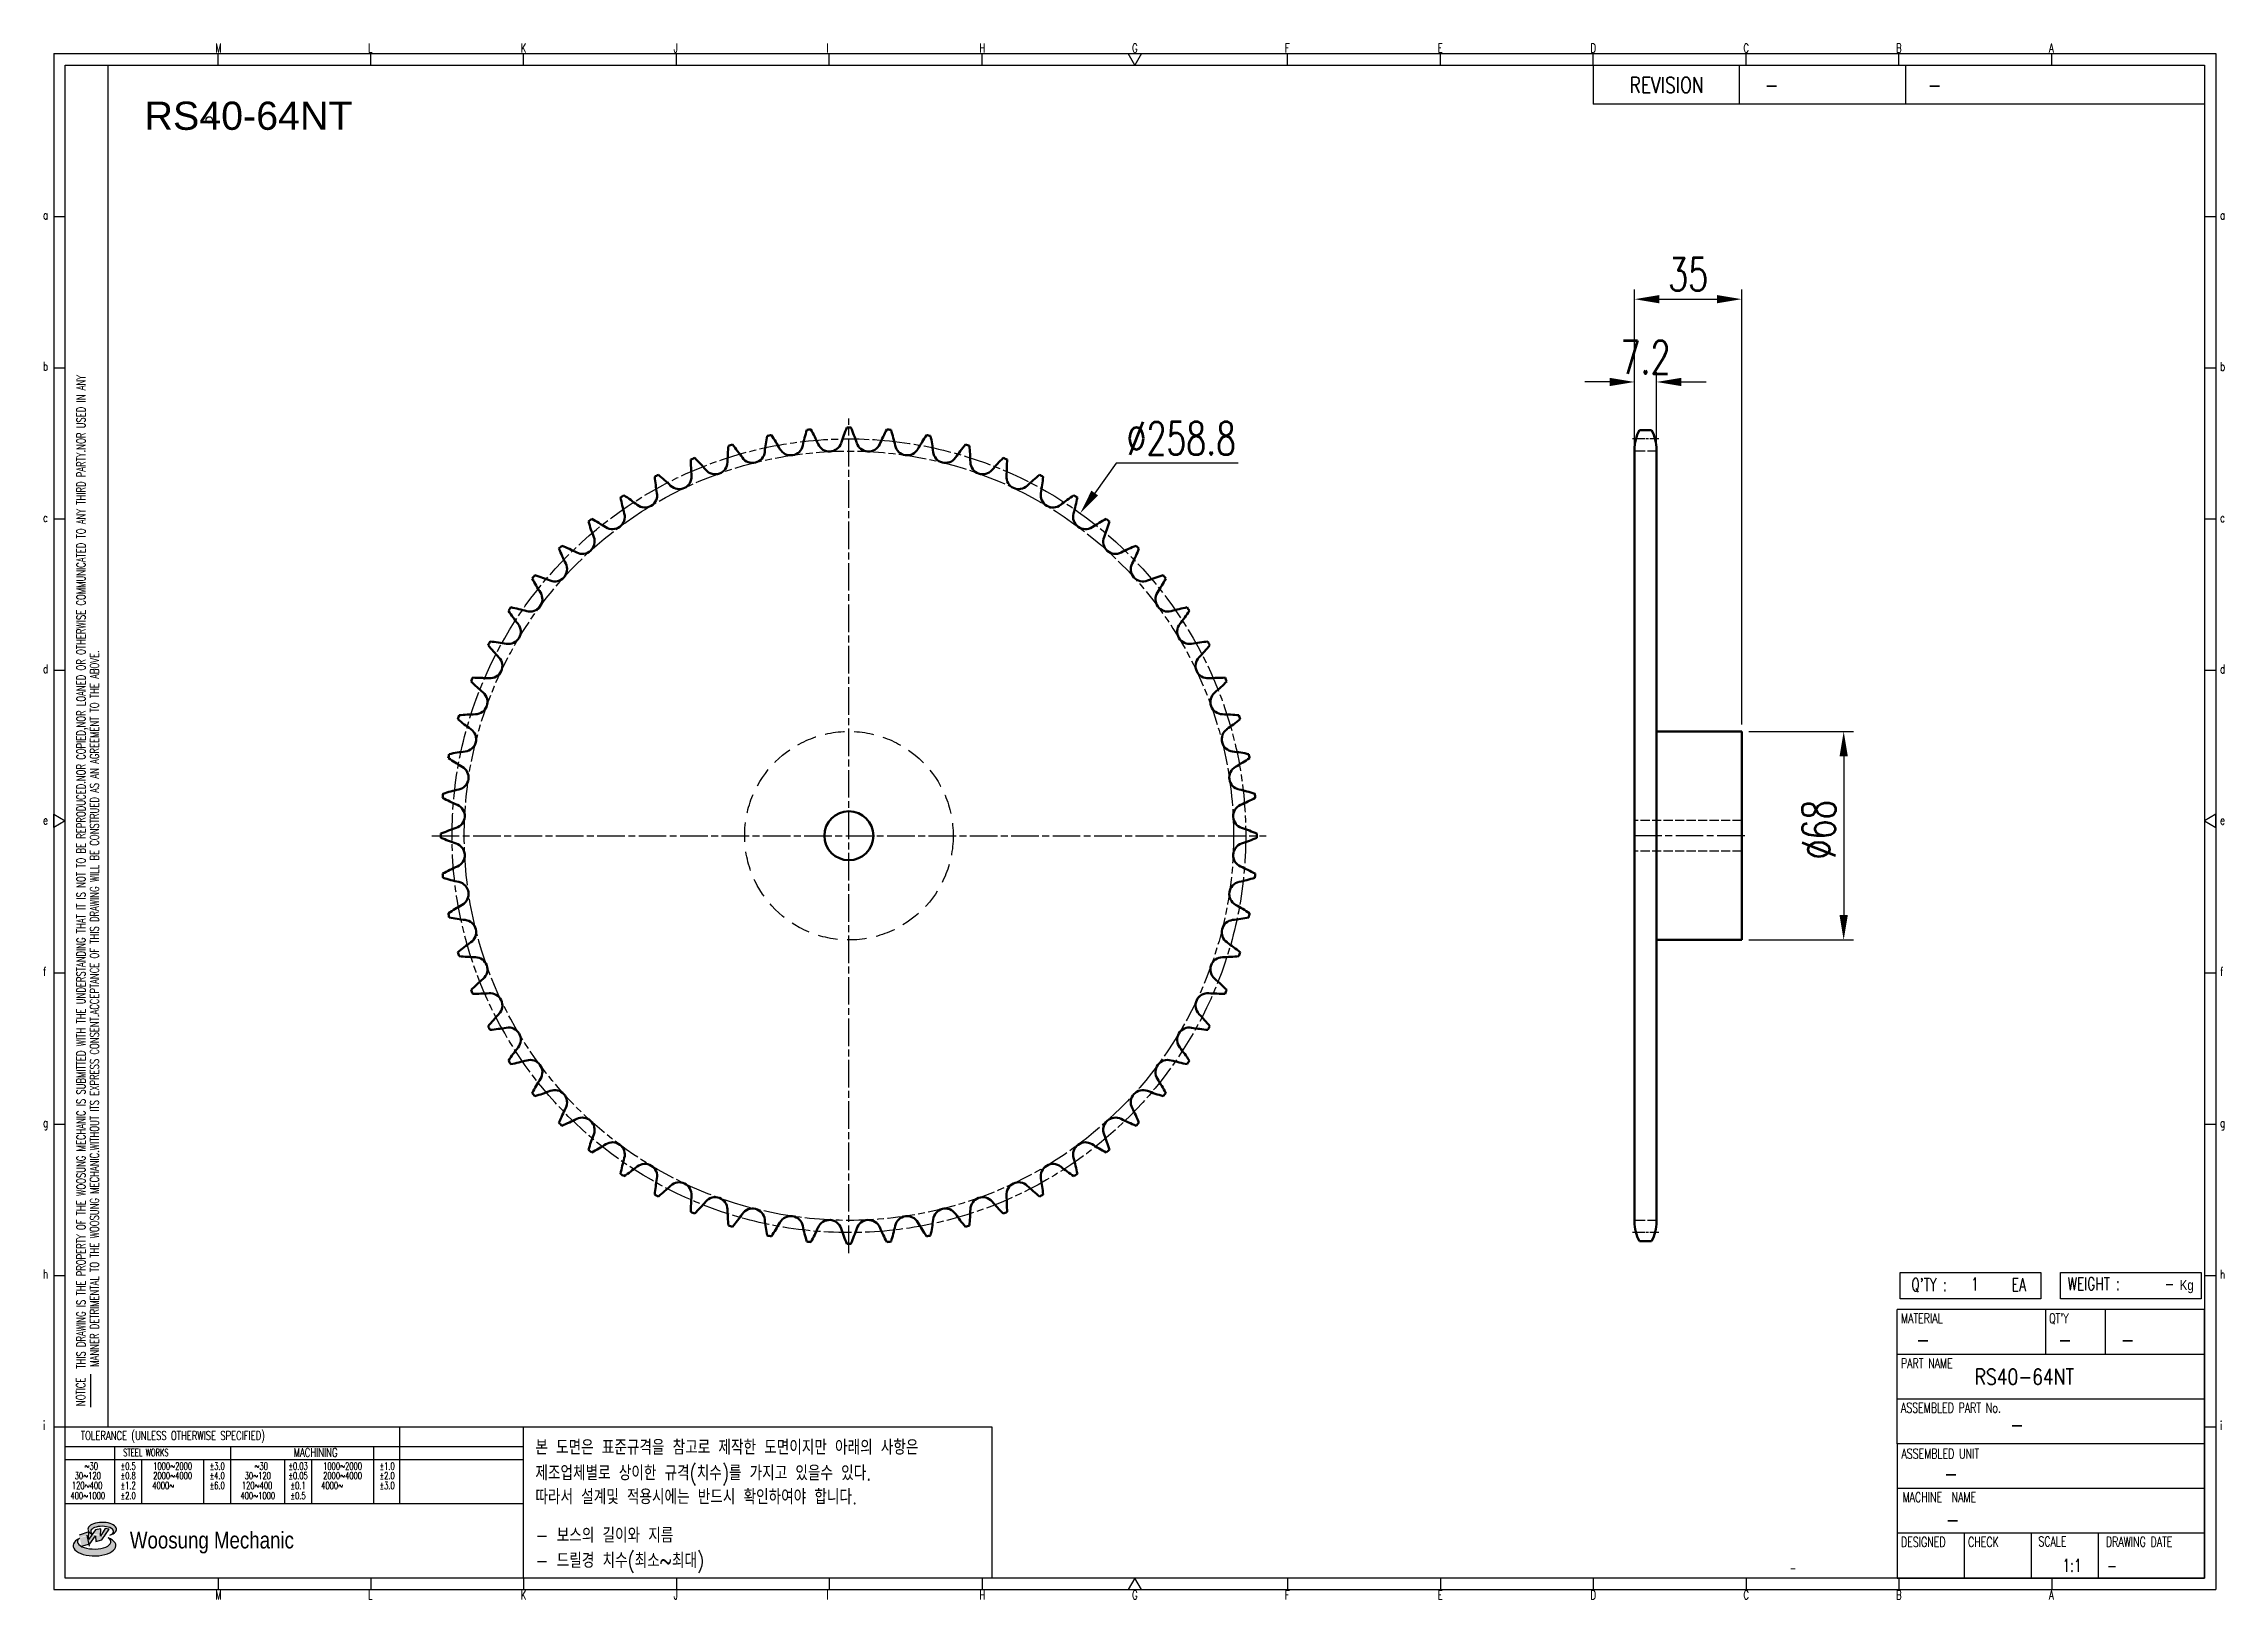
# Model space of a CAD drawing. Header units: millimetres. Extents: x 24040 to 24751, y 28 to 536.
import ezdxf
from ezdxf.enums import TextEntityAlignment as Align

# ---------------------------------------------------------------- set-up
doc = ezdxf.new("R2010")
doc.units = ezdxf.units.MM
for name, pattern in [('AM_ISO02W050', [7.5, 6, -1.5]), ('AM_ISO02W050x2', [3.75, 3, -0.75]), ('AM_ISO08W050', [18, 12, -1.5, 3, -1.5]), ('AM_ISO08W050x2', [9, 6, -0.75, 1.5, -0.75]), ('HIDDEN', [9.525, 6.35, -3.175])]:
    doc.linetypes.add(name, pattern=pattern)
for name, color, linetype, lineweight in [('AM_0N', 7, 'Continuous', 50), ('AM_3N', 6, 'AM_ISO02W050', 25), ('AM_7N', 4, 'AM_ISO08W050', 25)]:
    doc.layers.add(name, color=color, linetype=linetype, lineweight=lineweight)
for name, color, linetype in [('HL', 2, 'HIDDEN'), ('S-DIM', 7, 'Continuous'), ('TITLE', 7, 'Continuous'), ('도면레이아웃', 7, 'Continuous')]:
    doc.layers.add(name, color=color, linetype=linetype)
doc.styles.add('HAN', font='ROMANS.shx', dxfattribs={"width": 0.7, "bigfont": 'whgtxt.shx'})
doc.styles.add('HKD_ST2', font='romans.shx', dxfattribs={"width": 0.7, "height": 4, "bigfont": '@extfont2.shx'})
doc.styles.add('HSG', font='SIMPLEX.shx', dxfattribs={"width": 0.7, "bigfont": 'HSG.shx'})
doc.styles.add('ROMANS', font='romans.shx', dxfattribs={"width": 0.7, "bigfont": 'whgtxt.shx'})
doc.styles.add('SLDTEXTSTYLE4', font='arial.ttf', dxfattribs={"width": 0.8})
doc.styles.get("Standard").update_dxf_attribs({"font": 'arial.ttf'})
doc.dimstyles.new('APP23', dxfattribs={"dimscale": 4.5, "dimtxt": 2.4, "dimasz": 1.8, "dimexe": 0.7, "dimexo": 0.5, "dimgap": 0.6, "dimtad": 1, "dimtoh": 1, "dimdec": 1, "dimrnd": 0.01, "dimzin": 9, "dimdsep": 46, "dimtxsty": 'HSG', "dimcen": 0, "dimclrd": 1, "dimclre": 1, "dimclrt": 256, "dimazin": 2, "dimtp": 1, "dimtm": 1, "dimtfac": 0.5, "dimtdec": 1, "dimtix": 1, "dimtofl": 0, "dimtmove": 0, "dimatfit": 3, "dimfxl": 0, "dimtvp": 1, "dimtolj": 2, "dimlwd": -1, "dimlwe": -1, "dimarcsym": 0})

# ---------------------------------------------------------------- blocks, each defined once
blk = doc.blocks.new('SUYWSHJH')
at = {"layer": '도면레이아웃'}
h = blk.add_hatch(color=10, dxfattribs=at)
h.paths.add_polyline_path([(1.544, 35.177), (1.554, 34.966), (1.779, 35.034), (2.054, 35.422), (1.908, 35.446), (1.728, 35.167), (1.741, 35.439), (1.547, 35.405), (1.292, 35.041), (1.295, 35.33), (0.943, 35.208), (1.03, 34.8), (1.336, 34.885)])
edge = h.paths.add_edge_path()
edge.add_ellipse((1.795, 35.421), major_axis=(-0.53, 0), ratio=0.487785, start_angle=122.36065, end_angle=403.39574)
edge.add_line((1.411, 35.244), (1.419, 35.261))
edge.add_ellipse((1.798, 35.344), major_axis=(-0.423, 0), ratio=0.444396, start_angle=131.58977, end_angle=386.19408, ccw=False)
edge = h.paths.add_edge_path()
edge.add_ellipse((1.512, 34.815), major_axis=(-0.793, 0), ratio=0.480113, start_angle=314.67633, end_angle=590.85213)
edge.add_ellipse((1.501, 34.958), major_axis=(-0.62, 0), ratio=0.43311, start_angle=331.7024, end_angle=574.42495, ccw=False)
for p, q in [((0, 90.118), (80.15, 90.118)), ((0, 90.118), (0, 33.191)), ((6.089, 89.693), (6.089, 90.118)), ((11.753, 89.693), (11.753, 90.118)), ((17.418, 89.693), (17.418, 90.118)), ((23.082, 89.693), (23.082, 90.118)), ((28.746, 89.693), (28.746, 90.118)), ((34.411, 89.693), (34.411, 90.118)), ((45.739, 89.693), (45.739, 90.118)), ((51.404, 89.693), (51.404, 90.118)), ((57.068, 89.693), (57.068, 90.118)), ((62.732, 89.693), (62.732, 90.118)), ((68.397, 89.693), (68.397, 90.118)), ((74.061, 89.693), (74.061, 90.118)), ((80.15, 90.118), (80.15, 33.191)), ((0, 84.085), (0.425, 84.085)), ((79.725, 84.085), (80.15, 84.085)), ((0, 78.478), (0.425, 78.478)), ((79.725, 78.478), (80.15, 78.478)), ((0, 72.87), (0.425, 72.87)), ((79.725, 72.87), (80.15, 72.87)), ((0, 67.262), (0.425, 67.262)), ((79.725, 67.262), (80.15, 67.262)), ((0, 56.047), (0.425, 56.047)), ((79.725, 56.047), (80.15, 56.047)), ((0, 50.439), (0.425, 50.439)), ((79.725, 50.439), (80.15, 50.439)), ((0, 44.832), (0.425, 44.832)), ((79.725, 44.832), (80.15, 44.832)), ((1.377, 39.947), (1.377, 41.174)), ((0, 39.224), (0.425, 39.224)), ((79.725, 39.224), (80.15, 39.224)), ((0, 33.191), (80.15, 33.191)), ((6.089, 33.616), (6.089, 33.191)), ((11.753, 33.616), (11.753, 33.191)), ((17.418, 33.616), (17.418, 33.191)), ((23.082, 33.616), (23.082, 33.191)), ((28.746, 33.616), (28.746, 33.191)), ((34.411, 33.616), (34.411, 33.191)), ((45.739, 33.616), (45.739, 33.191)), ((51.404, 33.616), (51.404, 33.191)), ((57.068, 33.616), (57.068, 33.191)), ((62.732, 33.616), (62.732, 33.191)), ((68.397, 33.616), (68.397, 33.191)), ((74.061, 33.616), (74.061, 33.191))]:
    blk.add_line(p, q)
at = {"color": 2}
for p, q in [((2.017, 39.224), (2.017, 89.693)), ((0.425, 39.224), (17.418, 39.224)), ((12.816, 39.224), (12.816, 36.382)), ((17.418, 33.616), (17.418, 39.224)), ((0.425, 38.487), (17.418, 38.487)), ((0.425, 38.012), (17.418, 38.012)), ((2.257, 38.487), (2.257, 36.382)), ((3.257, 38.012), (3.257, 36.382)), ((5.557, 38.012), (5.557, 36.382)), ((6.557, 38.5), (6.557, 36.382)), ((8.557, 38.012), (8.557, 36.382)), ((9.557, 38.026), (9.557, 36.382)), ((11.857, 38.487), (11.857, 36.382)), ((0.425, 36.382), (17.418, 36.382))]:
    blk.add_line(p, q, dxfattribs=at)
at = {"color": 6, "ltscale": 0.5}
for p, q in [((57.068, 89.693), (57.068, 88.246)), ((62.47, 89.693), (62.47, 88.246)), ((68.635, 89.693), (68.635, 88.246)), ((79.725, 88.246), (57.068, 88.246)), ((68.336, 38.59), (68.336, 43.563)), ((79.725, 43.563), (68.336, 43.563)), ((73.827, 43.563), (73.827, 41.905)), ((76.037, 43.563), (76.037, 41.905)), ((79.725, 38.59), (79.725, 43.563)), ((79.725, 41.905), (68.336, 41.905)), ((79.725, 40.248), (68.336, 40.248)), ((68.336, 38.59), (68.336, 33.616)), ((79.725, 38.59), (68.336, 38.59)), ((79.725, 33.616), (79.725, 38.59)), ((79.725, 36.932), (68.336, 36.932)), ((79.725, 35.274), (68.336, 35.274)), ((70.822, 33.616), (70.822, 35.274)), ((73.309, 33.616), (73.309, 35.274)), ((75.796, 33.616), (75.796, 35.274)), ((68.336, 33.616), (79.725, 33.616))]:
    blk.add_line(p, q, dxfattribs=at)
for points in [[(40.075, 89.693), (39.83, 90.118), (40.32, 90.118)], [(0.425, 89.693), (79.725, 89.693), (79.725, 33.616), (0.425, 33.616)], [(0.425, 61.679), (0, 61.433), (0, 61.924)], [(79.725, 61.679), (80.15, 61.433), (80.15, 61.924)], [(40.075, 33.616), (39.83, 33.191), (40.32, 33.191)]]:
    blk.add_lwpolyline(points, close=True)
at = {"layer": 'TITLE', "color": 20}
for p, q in [((68.449, 43.961), (68.449, 44.936)), ((68.449, 44.936), (73.654, 44.936)), ((73.654, 44.936), (73.654, 43.961)), ((74.39, 43.961), (74.39, 44.936)), ((74.39, 44.936), (79.595, 44.936)), ((79.595, 44.936), (79.595, 43.961)), ((73.654, 43.961), (68.449, 43.961)), ((79.595, 43.961), (74.39, 43.961))]:
    blk.add_line(p, q, dxfattribs=at)
at = {"layer": '도면레이아웃'}
for p, q in [((1.295, 35.33), (0.943, 35.208)), ((1.03, 34.8), (1.336, 34.885)), ((1.224, 35.208), (1.311, 34.8)), ((1.224, 35.208), (1.224, 35.208)), ((1.547, 35.405), (1.292, 35.041)), ((1.292, 35.041), (1.295, 35.33)), ((1.336, 34.885), (1.544, 35.177)), ((1.419, 35.261), (1.411, 35.244)), ((1.544, 35.177), (1.554, 34.966)), ((1.741, 35.439), (1.547, 35.405)), ((1.554, 34.966), (1.779, 35.034)), ((1.908, 35.446), (1.728, 35.167)), ((1.728, 35.167), (1.741, 35.439)), ((1.779, 35.034), (2.054, 35.422)), ((2.054, 35.422), (1.908, 35.446))]:
    blk.add_line(p, q, dxfattribs=at)
for centre, major_axis, ratio, start_param, end_param in [((1.795, 35.421), (-0.53, 0), 0.487785, 2.135596, 7.040584), ((1.512, 34.815), (-0.793, 0), 0.480113, 5.492138, 10.312315), ((1.501, 34.958), (-0.62, 0), 0.43311, 5.789299, 10.025607), ((1.798, 35.344), (-0.423, 0), 0.444396, 2.296675, 6.740358)]:
    blk.add_ellipse(centre, major_axis=major_axis, ratio=ratio, start_param=start_param, end_param=end_param, dxfattribs=at)
at = {"color": 4, "style": 'HKD_ST2', "width": 0.7}
for s, p in [('M', (5.988, 90.164)), ('L', (11.652, 90.164)), ('K', (17.316, 90.164)), ('J', (22.981, 90.164)), ('I', (28.645, 90.164)), ('H', (34.309, 90.164)), ('G', (39.974, 90.164)), ('F', (45.638, 90.164)), ('E', (51.302, 90.164)), ('D', (56.967, 90.164)), ('C', (62.631, 90.164)), ('B', (68.295, 90.164)), ('A', (73.96, 90.164)), ('a', (-0.395, 83.976)), ('a', (80.305, 83.97)), ('b', (-0.395, 78.368)), ('b', (80.305, 78.362)), ('c', (-0.395, 72.76)), ('c', (80.305, 72.754)), ('d', (-0.395, 67.153)), ('d', (80.305, 67.147)), ('e', (-0.395, 61.545)), ('e', (80.305, 61.539)), ('f', (-0.395, 55.937)), ('f', (80.305, 55.931)), ('g', (-0.395, 50.33)), ('g', (80.305, 50.324)), ('h', (-0.395, 44.722)), ('h', (80.305, 44.716)), ('i', (-0.395, 39.114)), ('i', (80.305, 39.108)), ('M', (5.988, 32.824)), ('L', (11.652, 32.824)), ('K', (17.316, 32.824)), ('J', (22.981, 32.824)), ('I', (28.645, 32.824)), ('H', (34.309, 32.824)), ('G', (39.974, 32.824)), ('F', (45.638, 32.824)), ('E', (51.302, 32.824)), ('D', (56.967, 32.824)), ('C', (62.631, 32.824)), ('B', (68.295, 32.824)), ('A', (73.96, 32.824))]:
    blk.add_text(s, height=0.326, dxfattribs=at).set_placement(p)
for s, height, style, width, p in [('REVISION', 0.5806, 'HAN', 0.8, (58.415, 88.664)), ('-', 0.581, 'HAN', 0.8, (63.426, 88.664)), ('-', 0.581, 'HAN', 0.8, (69.468, 88.664)), ("Q'TY : ", 0.4746, 'HKD_ST2', 0.7, (68.857, 44.253)), ('1', 0.475, 'HKD_ST2', 0.7, (71.071, 44.275)), ('EA', 0.4746, 'HKD_ST2', 0.7, (72.578, 44.253)), ('WEIGHT : ', 0.4746, 'HKD_ST2', 0.7, (74.65, 44.286)), ('-', 0.581, 'HAN', 0.8, (69.029, 42.157)), ('-', 0.581, 'HAN', 0.8, (74.289, 42.157)), ('-', 0.581, 'HAN', 0.8, (76.623, 42.157)), ('-', 0.581, 'HAN', 0.8, (72.515, 39.013)), ('-', 0.581, 'HAN', 0.8, (70.067, 37.189)), ('-', 0.581, 'HAN', 0.8, (70.126, 35.48)), ('1:1', 0.4746, 'HKD_ST2', 0.7, (74.458, 33.848)), ('-', 0.475, 'HKD_ST2', 0.7, (76.112, 33.837))]:
    blk.add_text(s, height=height, dxfattribs=dict(style=style, width=width)).set_placement(p)
at = {"color": 6, "style": 'HKD_ST2', "width": 0.7}
for s, p in [(' THIS DRAWING IS THE PROPERTY OF THE WOOSUNG MECHANIC IS SUBMITTED WITH THE UNDERSTANDING THAT IT IS NOT TO BE REPRODUCED.NOR COPIED,NOR LOANED OR OTHERWISE COMMUNICATED TO ANY THIRD PARTY.NOR USED IN ANY', (1.173, 41.217)), ('MANNER DETRIMENTAL TO THE WOOSUNG MECHANIC.WITHOUT ITS EXPRESS CONSENT.ACCEPTANCE OF THIS DRAWING WILL BE CONSTRUED AS AN AGREEMENT TO THE ABOVE.', (1.672, 41.447))]:
    blk.add_text(s, height=0.326266, rotation=90, dxfattribs=at).set_placement(p)
at = {"style": 'HKD_ST2', "width": 0.7}
blk.add_text('-', height=0.475, dxfattribs=at).set_placement((78.613, 44.286), align=Align.RIGHT)
at = {"color": 4, "style": 'HKD_ST2', "width": 0.7}
for s, height, p in [('MATERIAL', 0.3651, (68.474, 43.425)), ("QT'Y", 0.3651, (73.965, 43.425)), ('PART NAME', 0.3651, (68.474, 41.756)), ('ASSEMBLED PART No.', 0.36511, (68.474, 40.109)), ('ASSEMBLED UNIT', 0.36511, (68.49, 38.408)), ('MACHINE  NAME', 0.36511, (68.532, 36.794)), ('DESIGNED', 0.3651, (68.474, 35.136)), ('CHECK', 0.3651, (70.961, 35.136)), ('SCALE', 0.3651, (73.566, 35.153)), ('DRAWING DATE', 0.36511, (76.071, 35.141))]:
    blk.add_text(s, height=height, dxfattribs=at).set_placement(p, align=Align.TOP_LEFT)
at = {"style": 'HKD_ST2', "width": 0.7}
blk.add_text('NOTICE', height=0.3263, rotation=90, dxfattribs=at).set_placement((1.163, 39.988))
for s, height, style, width, p in [('TOLERANCE (UNLESS OTHERWISE SPECIFIED)', 0.32627, 'HKD_ST2', 0.7, (4.417, 38.896)), ('-', 0.326, 'ROMANS', 0.65, (64.469, 33.975))]:
    blk.add_text(s, height=height, dxfattribs=dict(style=style, width=width)).set_placement(p, align=Align.MIDDLE_CENTER)
at = {"color": 4, "style": 'HKD_ST2', "width": 0.7}
for s, height, p in [('STEEL WORKS', 0.26101, (3.416, 38.268)), ('MACHINING', 0.3263, (9.707, 38.27)), ('%%P0.5', 0.261, (2.757, 37.762)), ('%%P0.8', 0.261, (2.757, 37.411)), ('%%P3.0', 0.261, (6.057, 37.762)), ('%%P4.0', 0.261, (6.057, 37.411)), ('%%P0.03', 0.261, (9.057, 37.762)), ('%%P0.05', 0.261, (9.057, 37.411)), ('%%P1.0', 0.261, (12.357, 37.762)), ('%%P2.0', 0.261, (12.357, 37.411)), ('%%P1.2', 0.261, (2.757, 37.045)), ('%%P2.0', 0.261, (2.757, 36.67)), ('%%P6.0', 0.261, (6.057, 37.045)), ('%%P0.1', 0.261, (9.057, 37.045)), ('%%P0.5', 0.261, (9.057, 36.67)), ('%%P3.0', 0.261, (12.357, 37.045))]:
    blk.add_text(s, height=height, dxfattribs=at).set_placement(p, align=Align.MIDDLE)
for s, height, p in [('30%%126120', 0.261, (1.263, 37.411)), ('%%12630', 0.261, (1.389, 37.762)), ('2000%%1264000', 0.26101, (4.407, 37.411)), ('1000%%1262000', 0.26101, (4.407, 37.762)), ('30%%126120', 0.261, (7.563, 37.411)), ('%%12630', 0.261, (7.689, 37.762)), ('2000%%1264000', 0.26101, (10.707, 37.411)), ('1000%%1262000', 0.26101, (10.707, 37.762)), ('400%%1261000', 0.26101, (1.263, 36.67)), ('120%%126400', 0.26101, (1.237, 37.045)), ('4000%%126', 0.261, (4.061, 37.045)), ('400%%1261000', 0.26101, (7.563, 36.67)), ('120%%126400', 0.26101, (7.537, 37.045)), ('4000%%126', 0.261, (10.321, 37.045))]:
    blk.add_text(s, height=height, dxfattribs=at).set_placement(p, align=Align.MIDDLE_CENTER)
at = {"color": 1, "style": 'SLDTEXTSTYLE4', "width": 0.8}
blk.add_text('Woosung Mechanic', height=0.61957, dxfattribs=at).set_placement((2.822, 34.711))
at = {"layer": 'TITLE', "width": 0.8}
blk.add_text('Kg', height=0.3789, dxfattribs=at).set_placement((78.807, 44.286))
blk = doc.blocks.new('*D2')
at = {"layer": 'Defpoints', "color": 0, "transparency": 16777216}
for p in [(24377.6, 382.59), (24226.73, 172.29)]:
    blk.add_point(p, dxfattribs=at)
at = {"layer": 'S-DIM', "color": 1, "transparency": 16777216}
for p, q in [((24389.3, 398.9), (24382.32, 389.17)), ((24429.08, 398.9), (24389.3, 398.9))]:
    blk.add_line(p, q, dxfattribs=at)
blk.add_solid([(24381.22, 389.96), (24383.42, 388.38), (24377.6, 382.59)], dxfattribs=at)
at = {"layer": 'S-DIM', "transparency": 16777216, "insert": (24410.54, 407), "char_height": 10.8, "attachment_point": 5, "style": 'HSG'}
blk.add_mtext('\\A2;∅258.8', dxfattribs=at)
blk = doc.blocks.new('*D3')
at = {"layer": 'Defpoints', "color": 0, "transparency": 16777216}
for p in [(24565.52, 425.4), (24558.32, 402.88), (24565.52, 402.88)]:
    blk.add_point(p, dxfattribs=at)
at = {"layer": 'S-DIM', "color": 1, "transparency": 16777216}
for p, q in [((24558.32, 405.13), (24558.32, 428.55)), ((24565.52, 405.13), (24565.52, 428.55)), ((24550.22, 425.4), (24542.12, 425.4)), ((24573.62, 425.4), (24581.72, 425.4))]:
    blk.add_line(p, q, dxfattribs=at)
for points in [[(24550.22, 426.75), (24550.22, 424.05), (24558.32, 425.4)], [(24573.62, 426.75), (24573.62, 424.05), (24565.52, 425.4)]]:
    blk.add_solid(points, dxfattribs=at)
at = {"layer": 'S-DIM', "transparency": 16777216, "insert": (24561.92, 433.5), "char_height": 10.8, "attachment_point": 5, "style": 'HSG'}
blk.add_mtext('\\A2;7.2', dxfattribs=at)
blk = doc.blocks.new('*D4')
at = {"layer": 'Defpoints', "color": 0, "transparency": 16777216}
for p in [(24593.32, 452.4), (24558.32, 402.88), (24593.32, 311.44)]:
    blk.add_point(p, dxfattribs=at)
at = {"layer": 'S-DIM', "color": 1, "transparency": 16777216}
for p, q in [((24558.32, 405.13), (24558.32, 455.55)), ((24593.32, 313.69), (24593.32, 455.55)), ((24566.42, 452.4), (24585.22, 452.4))]:
    blk.add_line(p, q, dxfattribs=at)
for points in [[(24566.42, 453.75), (24566.42, 451.05), (24558.32, 452.4)], [(24585.22, 453.75), (24585.22, 451.05), (24593.32, 452.4)]]:
    blk.add_solid(points, dxfattribs=at)
at = {"layer": 'S-DIM', "transparency": 16777216, "insert": (24575.82, 460.5), "char_height": 10.8, "attachment_point": 5, "style": 'HSG'}
blk.add_mtext('\\A2;35', dxfattribs=at)
blk = doc.blocks.new('*D5')
at = {"layer": 'Defpoints', "color": 0, "transparency": 16777216}
for p in [(24593.32, 311.44), (24593.32, 243.44), (24626.55, 243.44)]:
    blk.add_point(p, dxfattribs=at)
at = {"layer": 'S-DIM', "color": 1, "transparency": 16777216}
for p, q in [((24595.57, 311.44), (24629.7, 311.44)), ((24626.55, 303.34), (24626.55, 251.54)), ((24595.57, 243.44), (24629.7, 243.44))]:
    blk.add_line(p, q, dxfattribs=at)
for points in [[(24625.2, 303.34), (24627.9, 303.34), (24626.55, 311.44)], [(24625.2, 251.54), (24627.9, 251.54), (24626.55, 243.44)]]:
    blk.add_solid(points, dxfattribs=at)
at = {"layer": 'S-DIM', "transparency": 16777216, "insert": (24618.45, 279.46), "char_height": 10.8, "attachment_point": 5, "rotation": 90, "style": 'HSG'}
blk.add_mtext('\\A2;%%c68', dxfattribs=at)

msp = doc.modelspace()

# ---------------------------------------------------------------- linework, layer by layer
at = {"color": 4}
msp.add_lwpolyline([(24196.08, 84.73), (24348.8, 84.73), (24348.8, 35.39), (24196.08, 35.39)], close=True, dxfattribs=at)
msp.add_circle((24093.57, 510.83), 1.06)
at = {"layer": 'AM_0N'}
for p, q in [((24559.94, 409.66), (24563.91, 409.66)), ((24558.32, 403.26), (24558.32, 151.62)), ((24565.52, 403.26), (24565.52, 151.62)), ((24565.52, 311.44), (24593.32, 311.44)), ((24593.32, 311.44), (24593.32, 243.44)), ((24565.52, 243.44), (24593.32, 243.44)), ((24559.94, 145.22), (24563.91, 145.22))]:
    msp.add_line(p, q, dxfattribs=at)
msp.add_circle((24302.16, 277.44), 8, dxfattribs=at)
for centre, radius, start, end in [((24337.24, 395.27), 62.96, 168.50431, 173.35937), ((24302.16, 277.44), 133.07, 100.95752, 101.54248), ((24224.67, 372.87), 62.96, 29.14062, 33.99569), ((24348.62, 391.26), 62.96, 162.87931, 167.73437), ((24302.16, 277.44), 133.07, 95.33252, 95.91748), ((24234.39, 380.01), 62.96, 23.51563, 28.37069), ((24295.81, 406.73), 4.01, 203.51563, 342.10937), ((24359.55, 386.16), 62.96, 157.25431, 162.10937), ((24302.16, 277.44), 133.07, 89.70752, 90.29248), ((24244.77, 386.16), 62.96, 17.89063, 22.74569), ((24308.51, 406.73), 4.01, 197.89063, 336.48437), ((24369.93, 380.01), 62.96, 151.62931, 156.48437), ((24302.16, 277.44), 133.07, 84.08252, 84.66748), ((24255.71, 391.26), 62.96, 12.26563, 17.12069), ((24379.66, 372.87), 62.96, 146.00431, 150.85938), ((24302.16, 277.44), 133.07, 78.45752, 79.04248), ((24267.09, 395.27), 62.96, 6.64063, 11.49569), ((24571.82, 403.26), 13.5, 151.70092, 180), ((24552.02, 403.26), 13.5, 0, 28.29908), ((24302.16, 277.44), 133.07, 112.20752, 112.79248), ((24313.58, 399.84), 62.96, 179.75431, 184.60937), ((24207.54, 355.92), 62.96, 40.39063, 45.24569), ((24258.55, 399.32), 4.01, 220.39063, 358.98438), ((24325.52, 398.14), 62.96, 174.12931, 178.98438), ((24302.16, 277.44), 133.07, 106.58252, 107.16748), ((24215.69, 364.82), 62.96, 34.76562, 39.62069), ((24270.71, 403.01), 4.01, 214.76562, 353.35937), ((24283.17, 405.49), 4.01, 209.14062, 347.73437), ((24321.16, 405.49), 4.01, 192.26563, 330.85938), ((24333.62, 403.01), 4.01, 186.64063, 325.23438), ((24388.64, 364.82), 62.96, 140.37931, 145.23438), ((24302.16, 277.44), 133.07, 72.83252, 73.41748), ((24278.81, 398.14), 62.96, 1.01562, 5.87069), ((24345.77, 399.32), 4.01, 181.01562, 319.60937), ((24396.79, 355.92), 62.96, 134.75431, 139.60937), ((24302.16, 277.44), 133.07, 67.20752, 67.79248), ((24290.75, 399.84), 62.96, 355.39063, 0.24569), ((24302.16, 277.44), 133.07, 117.83252, 118.41748), ((24301.52, 400.37), 62.96, 185.37931, 190.23437), ((24200.3, 346.27), 62.96, 46.01562, 50.87069), ((24246.81, 394.46), 4.01, 226.01562, 4.60937), ((24357.51, 394.46), 4.01, 175.39063, 313.98438), ((24404.03, 346.27), 62.96, 129.12931, 133.98438), ((24302.16, 277.44), 133.07, 61.58252, 62.16748), ((24302.8, 400.37), 62.96, 349.76563, 354.62069), ((24302.16, 277.44), 133.07, 123.45752, 124.04248), ((24289.48, 399.72), 62.96, 191.00431, 195.85938), ((24194.04, 335.95), 62.96, 51.64063, 56.49569), ((24235.61, 388.47), 4.01, 231.64063, 10.23437), ((24368.71, 388.47), 4.01, 169.76563, 308.35937), ((24410.28, 335.95), 62.96, 123.50431, 128.35937), ((24314.85, 399.72), 62.96, 344.14062, 348.99569), ((24302.16, 277.44), 133.07, 55.95752, 56.54248), ((24302.16, 277.44), 133.07, 129.08252, 129.66748), ((24277.55, 397.89), 62.96, 196.62931, 201.48438), ((24188.83, 325.07), 62.96, 57.26563, 62.12069), ((24225.05, 381.42), 4.01, 237.26563, 15.85938), ((24379.28, 381.42), 4.01, 164.14062, 302.73437), ((24415.5, 325.07), 62.96, 117.87931, 122.73437), ((24326.77, 397.89), 62.96, 338.51562, 343.37069), ((24302.16, 277.44), 133.07, 50.33252, 50.91748), ((24302.16, 277.44), 133.07, 134.70752, 135.29248), ((24265.86, 394.89), 62.96, 202.25431, 207.10937), ((24184.71, 313.74), 62.96, 62.89063, 67.74569), ((24215.23, 373.36), 4.01, 242.89063, 21.48438), ((24389.1, 373.36), 4.01, 158.51562, 297.10937), ((24419.62, 313.74), 62.96, 112.25431, 117.10937), ((24338.46, 394.89), 62.96, 332.89063, 337.74569), ((24302.16, 277.44), 133.07, 44.70752, 45.29248), ((24206.24, 364.37), 4.01, 248.51562, 27.10937), ((24398.08, 364.37), 4.01, 152.89063, 291.48438), ((24198.19, 354.55), 4.01, 254.14063, 32.73437), ((24302.16, 277.44), 133.07, 140.33252, 140.91748), ((24254.53, 390.77), 62.96, 207.87931, 212.73437), ((24181.71, 302.05), 62.96, 68.51562, 73.37069), ((24422.61, 302.05), 62.96, 106.62931, 111.48438), ((24406.14, 354.55), 4.01, 147.26563, 285.85937), ((24349.8, 390.77), 62.96, 327.26563, 332.12069), ((24302.16, 277.44), 133.07, 39.08252, 39.66748), ((24302.16, 277.44), 133.07, 145.95752, 146.54248), ((24243.65, 385.56), 62.96, 213.50431, 218.35937), ((24179.88, 290.12), 62.96, 74.14063, 78.99569), ((24424.44, 290.12), 62.96, 101.00431, 105.85937), ((24360.68, 385.56), 62.96, 321.64063, 326.49569), ((24302.16, 277.44), 133.07, 33.45752, 34.04248), ((24191.13, 343.99), 4.01, 259.76562, 38.35937), ((24413.2, 343.99), 4.01, 141.64063, 280.23438), ((24302.16, 277.44), 133.07, 151.58252, 152.16748), ((24233.33, 379.3), 62.96, 219.12931, 223.98438), ((24185.14, 332.79), 4.01, 265.39063, 43.98438), ((24179.23, 278.08), 62.96, 79.76562, 84.62069), ((24425.1, 278.08), 62.96, 95.37931, 100.23438), ((24419.19, 332.79), 4.01, 136.01562, 274.60937), ((24370.99, 379.3), 62.96, 316.01562, 320.87069), ((24302.16, 277.44), 133.07, 27.83252, 28.41748), ((24302.16, 277.44), 133.07, 157.20752, 157.79248), ((24223.68, 372.06), 62.96, 224.75431, 229.60937), ((24179.76, 266.02), 62.96, 85.39063, 90.24569), ((24424.57, 266.02), 62.96, 89.75431, 94.60937), ((24380.65, 372.06), 62.96, 310.39063, 315.24569), ((24302.16, 277.44), 133.07, 22.20752, 22.79248), ((24180.28, 321.05), 4.01, 271.01563, 49.60937), ((24424.05, 321.05), 4.01, 130.39063, 268.98437), ((24302.16, 277.44), 133.07, 162.83252, 163.41748), ((24214.78, 363.91), 62.96, 230.37931, 235.23438), ((24181.46, 254.08), 62.96, 91.01563, 95.87069), ((24422.86, 254.08), 62.96, 84.12931, 88.98437), ((24389.54, 363.91), 62.96, 304.76562, 309.62069), ((24302.16, 277.44), 133.07, 16.58252, 17.16748), ((24176.59, 308.89), 4.01, 276.64063, 55.23438), ((24427.74, 308.89), 4.01, 124.76562, 263.35937), ((24302.16, 277.44), 133.07, 168.45752, 169.04248), ((24206.73, 354.93), 62.96, 236.00431, 240.85937), ((24184.33, 242.36), 62.96, 96.64063, 101.49569), ((24174.11, 296.43), 4.01, 282.26562, 60.85937), ((24430.21, 296.43), 4.01, 119.14063, 257.73438), ((24419.99, 242.36), 62.96, 78.50431, 83.35937), ((24397.6, 354.93), 62.96, 299.14063, 303.99569), ((24302.16, 277.44), 133.07, 10.95752, 11.54248), ((24188.34, 230.98), 62.96, 102.26562, 107.12069), ((24415.99, 230.98), 62.96, 72.87931, 77.73438), ((24302.16, 277.44), 133.07, 174.08252, 174.66748), ((24199.59, 345.21), 62.96, 241.62931, 246.48437), ((24172.87, 283.79), 4.01, 287.89063, 66.48437), ((24431.46, 283.79), 4.01, 113.51563, 252.10937), ((24404.74, 345.21), 62.96, 293.51563, 298.37069), ((24302.16, 277.44), 133.07, 5.33252, 5.91748), ((24193.44, 220.05), 62.96, 107.89063, 112.74569), ((24302.16, 277.44), 133.07, 179.70752, 180.29248), ((24410.88, 220.05), 62.96, 67.25431, 72.10937), ((24302.16, 277.44), 133.07, 359.70752, 0.29248), ((24193.44, 334.83), 62.96, 247.25431, 252.10937), ((24172.87, 271.09), 4.01, 293.51563, 72.10937), ((24431.46, 271.09), 4.01, 107.89063, 246.48437), ((24410.88, 334.83), 62.96, 287.89063, 292.74569), ((24199.59, 209.67), 62.96, 113.51563, 118.37069), ((24302.16, 277.44), 133.07, 185.33252, 185.91748), ((24188.34, 323.89), 62.96, 252.87931, 257.73438), ((24415.99, 323.89), 62.96, 282.26562, 287.12069), ((24404.74, 209.67), 62.96, 61.62931, 66.48437), ((24302.16, 277.44), 133.07, 354.08252, 354.66748), ((24174.11, 258.44), 4.01, 299.14063, 77.73438), ((24430.21, 258.44), 4.01, 102.26562, 240.85937), ((24206.73, 199.94), 62.96, 119.14063, 123.99569), ((24302.16, 277.44), 133.07, 190.95752, 191.54248), ((24184.33, 312.51), 62.96, 258.50431, 263.35937), ((24176.59, 245.98), 4.01, 304.76562, 83.35937), ((24427.74, 245.98), 4.01, 96.64063, 235.23438), ((24419.99, 312.51), 62.96, 276.64063, 281.49569), ((24397.6, 199.94), 62.96, 56.00431, 60.85937), ((24302.16, 277.44), 133.07, 348.45752, 349.04248), ((24214.78, 190.96), 62.96, 124.76562, 129.62069), ((24389.54, 190.96), 62.96, 50.37931, 55.23438), ((24302.16, 277.44), 133.07, 196.58252, 197.16748), ((24181.46, 300.79), 62.96, 264.12931, 268.98437), ((24180.28, 233.83), 4.01, 310.39063, 88.98437), ((24424.05, 233.83), 4.01, 91.01563, 229.60937), ((24422.86, 300.79), 62.96, 271.01563, 275.87069), ((24302.16, 277.44), 133.07, 342.83252, 343.41748), ((24223.68, 182.81), 62.96, 130.39063, 135.24569), ((24380.65, 182.81), 62.96, 44.75431, 49.60937), ((24302.16, 277.44), 133.07, 202.20752, 202.79248), ((24179.76, 288.85), 62.96, 269.75431, 274.60937), ((24185.14, 222.09), 4.01, 316.01562, 94.60937), ((24419.19, 222.09), 4.01, 85.39063, 223.98438), ((24424.57, 288.85), 62.96, 265.39063, 270.24569), ((24302.16, 277.44), 133.07, 337.20752, 337.79248), ((24233.33, 175.58), 62.96, 136.01562, 140.87069), ((24302.16, 277.44), 133.07, 207.83252, 208.41748), ((24179.23, 276.8), 62.96, 275.37931, 280.23438), ((24191.13, 210.89), 4.01, 321.64063, 100.23438), ((24413.2, 210.89), 4.01, 79.76562, 218.35937), ((24425.1, 276.8), 62.96, 259.76562, 264.62069), ((24370.99, 175.58), 62.96, 39.12931, 43.98438), ((24302.16, 277.44), 133.07, 331.58252, 332.16748), ((24243.65, 169.32), 62.96, 141.64063, 146.49569), ((24360.68, 169.32), 62.96, 33.50431, 38.35937), ((24302.16, 277.44), 133.07, 213.45752, 214.04248), ((24179.88, 264.75), 62.96, 281.00431, 285.85937), ((24198.19, 200.32), 4.01, 327.26563, 105.85937), ((24406.14, 200.32), 4.01, 74.14063, 212.73437), ((24424.44, 264.75), 62.96, 254.14063, 258.99569), ((24302.16, 277.44), 133.07, 325.95752, 326.54248), ((24254.53, 164.1), 62.96, 147.26563, 152.12069), ((24302.16, 277.44), 133.07, 219.08252, 219.66748), ((24181.71, 252.83), 62.96, 286.62931, 291.48438), ((24206.24, 190.5), 4.01, 332.89063, 111.48438), ((24398.08, 190.5), 4.01, 68.51562, 207.10937), ((24422.61, 252.83), 62.96, 248.51562, 253.37069), ((24349.8, 164.1), 62.96, 27.87931, 32.73437), ((24302.16, 277.44), 133.07, 320.33252, 320.91748), ((24265.86, 159.98), 62.96, 152.89063, 157.74569), ((24184.71, 241.14), 62.96, 292.25431, 297.10937), ((24215.23, 181.52), 4.01, 338.51562, 117.10937), ((24389.1, 181.52), 4.01, 62.89063, 201.48438), ((24419.62, 241.14), 62.96, 242.89063, 247.74569), ((24338.46, 159.98), 62.96, 22.25431, 27.10937), ((24302.16, 277.44), 133.07, 224.70752, 225.29248), ((24277.55, 156.99), 62.96, 158.51562, 163.37069), ((24326.77, 156.99), 62.96, 16.62931, 21.48438), ((24302.16, 277.44), 133.07, 314.70752, 315.29248), ((24302.16, 277.44), 133.07, 230.33252, 230.91748), ((24188.83, 229.8), 62.96, 297.87931, 302.73437), ((24225.05, 173.46), 4.01, 344.14062, 122.73437), ((24289.48, 155.16), 62.96, 164.14062, 168.99569), ((24379.28, 173.46), 4.01, 57.26563, 195.85938), ((24314.85, 155.16), 62.96, 11.00431, 15.85938), ((24415.5, 229.8), 62.96, 237.26563, 242.12069), ((24302.16, 277.44), 133.07, 309.08252, 309.66748), ((24302.16, 277.44), 133.07, 235.95752, 236.54248), ((24194.04, 218.92), 62.96, 303.50431, 308.35937), ((24235.61, 166.4), 4.01, 349.76563, 128.35937), ((24301.52, 154.5), 62.96, 169.76563, 174.62069), ((24246.81, 160.41), 4.01, 355.39063, 133.98438), ((24357.51, 160.41), 4.01, 46.01562, 184.60937), ((24368.71, 166.4), 4.01, 51.64063, 190.23437), ((24302.8, 154.5), 62.96, 5.37931, 10.23437), ((24410.28, 218.92), 62.96, 231.64063, 236.49569), ((24302.16, 277.44), 133.07, 303.45752, 304.04248), ((24302.16, 277.44), 133.07, 241.58252, 242.16748), ((24200.3, 208.61), 62.96, 309.12931, 313.98438), ((24313.58, 155.03), 62.96, 175.39063, 180.24569), ((24207.54, 198.95), 62.96, 314.75431, 319.60937), ((24258.55, 155.55), 4.01, 1.01562, 139.60937), ((24345.77, 155.55), 4.01, 40.39063, 178.98438), ((24396.79, 198.95), 62.96, 220.39063, 225.24569), ((24290.75, 155.03), 62.96, 359.75431, 4.60937), ((24404.03, 208.61), 62.96, 226.01562, 230.87069), ((24302.16, 277.44), 133.07, 297.83252, 298.41748), ((24302.16, 277.44), 133.07, 247.20752, 247.79248), ((24325.52, 156.74), 62.96, 181.01562, 185.87069), ((24302.16, 277.44), 133.07, 252.83252, 253.41748), ((24215.69, 190.06), 62.96, 320.37931, 325.23438), ((24270.71, 151.86), 4.01, 6.64063, 145.23438), ((24337.24, 159.61), 62.96, 186.64063, 191.49569), ((24224.67, 182), 62.96, 326.00431, 330.85938), ((24283.17, 149.39), 4.01, 12.26563, 150.85938), ((24348.62, 163.62), 62.96, 192.26563, 197.12069), ((24234.39, 174.87), 62.96, 331.62931, 336.48437), ((24295.81, 148.14), 4.01, 17.89063, 156.48437), ((24359.55, 168.72), 62.96, 197.89063, 202.74569), ((24244.77, 168.72), 62.96, 337.25431, 342.10937), ((24308.51, 148.14), 4.01, 23.51563, 162.10937), ((24369.93, 174.87), 62.96, 203.51563, 208.37069), ((24255.71, 163.62), 62.96, 342.87931, 347.73437), ((24321.16, 149.39), 4.01, 29.14062, 167.73437), ((24379.66, 182), 62.96, 209.14062, 213.99569), ((24267.09, 159.61), 62.96, 348.50431, 353.35937), ((24333.62, 151.86), 4.01, 34.76562, 173.35937), ((24388.64, 190.06), 62.96, 214.76562, 219.62069), ((24302.16, 277.44), 133.07, 286.58252, 287.16748), ((24278.81, 156.74), 62.96, 354.12931, 358.98438), ((24302.16, 277.44), 133.07, 292.20752, 292.79248), ((24571.82, 151.62), 13.5, 180, 208.29908), ((24552.02, 151.62), 13.5, 331.70092, 0), ((24302.16, 277.44), 133.07, 258.45752, 259.04248), ((24302.16, 277.44), 133.07, 264.08252, 264.66748), ((24302.16, 277.44), 133.07, 269.70752, 270.29248), ((24302.16, 277.44), 133.07, 275.33252, 275.91748), ((24302.16, 277.44), 133.07, 280.95752, 281.54248)]:
    msp.add_arc(centre, radius, start, end, dxfattribs=at)
at = {"layer": 'AM_3N', "linetype": 'AM_ISO02W050x2'}
for p, q in [((24565.52, 402.88), (24558.32, 402.88)), ((24565.52, 152), (24558.32, 152))]:
    msp.add_line(p, q, dxfattribs=at)
at = {"layer": 'AM_3N', "color": 2, "linetype": 'AM_ISO02W050x2'}
for p, q in [((24593.32, 282.44), (24558.32, 282.44)), ((24593.32, 272.44), (24558.32, 272.44))]:
    msp.add_line(p, q, dxfattribs=at)
at = {"layer": 'AM_7N', "linetype": 'AM_ISO08W050x2', "ltscale": 1.5}
for p, q in [((24302.16, 141.37), (24302.16, 413.51)), ((24166.1, 277.44), (24438.23, 277.44)), ((24594.26, 277.44), (24557.56, 277.44))]:
    msp.add_line(p, q, dxfattribs=at)
at = {"layer": 'AM_7N', "linetype": 'AM_ISO08W050x2', "ltscale": 0.5}
for p, q in [((24566.29, 406.85), (24557.56, 406.85)), ((24566.29, 148.02), (24557.56, 148.02))]:
    msp.add_line(p, q, dxfattribs=at)
at = {"layer": 'AM_7N', "linetype": 'AM_ISO08W050x2', "ltscale": 1.5}
for radius in [129.41, 125.44]:
    msp.add_circle((24302.16, 277.44), radius, dxfattribs=at)
at = {"layer": 'HL'}
msp.add_circle((24302.16, 277.44), 34, dxfattribs=at)

# ---------------------------------------------------------------- block references
at = {"xscale": 8.797325011040945, "yscale": 8.797325011040945, "zscale": 8.797325011040945}
msp.add_blockref('SUYWSHJH', (24042.85, -260.34), dxfattribs=at)

# ---------------------------------------------------------------- texts
at = {"color": 2}
msp.add_text('RS40-64NT', height=9.192, dxfattribs=at).set_placement((24072.47, 507.62))
at = {"style": 'HAN', "width": 0.8}
msp.add_text('RS40-64NT', height=5.108, dxfattribs=at).set_placement((24669.28, 98.46))
at = {"color": 4, "style": 'HAN', "width": 0.8}
for s, p in [('본 도면은 표준규격을 참고로 제작한 도면이지만 아래의 사항은', (24199.91, 75.59)), ('제조업체별로 상이한 규격(치수)를 가지고 있을수 있다.', (24199.91, 67.22)), ('따라서 설계및 적용시에는 반드시 확인하여야 합니다.', (24199.91, 59.44)), ('- 보스의 길이와 지름', (24199.91, 46.91)), ('- 드릴경 치수(최소~최대)', (24199.91, 38.68))]:
    msp.add_text(s, height=4.8329, dxfattribs=at).set_placement(p)

# ---------------------------------------------------------------- dimensions: what is measured, and where the dimension line sits
at = {"layer": 'S-DIM'}
dim = msp.add_linear_dim(base=(24593.32, 452.4), p1=(24558.32, 402.88), p2=(24593.32, 311.44), dimstyle='APP23', dxfattribs=at)
dim.commit()
dim.dimension.update_dxf_attribs({"geometry": '*D4', "text_midpoint": (24575.82, 460.5)})
dim = msp.add_linear_dim(base=(24565.52, 425.4), p1=(24558.32, 402.88), p2=(24565.52, 402.88), dimstyle='APP23', dxfattribs=at)
dim.commit()
dim.dimension.update_dxf_attribs({"geometry": '*D3', "text_midpoint": (24561.92, 425.4), "dimtype": 128})
at = {"layer": 'S-DIM', "color": 3}
dim = msp.add_diameter_dim_2p(p1=(24226.73, 172.29), p2=(24377.6, 382.59), dimstyle='APP23', dxfattribs=at)
dim.commit()
dim.dimension.update_dxf_attribs({"geometry": '*D2', "text_midpoint": (24410.54, 398.9), "dimtype": 131})
at = {"layer": 'S-DIM'}
dim = msp.add_linear_dim(base=(24626.55, 243.44), p1=(24593.32, 311.44), p2=(24593.32, 243.44), angle=90, text='%%c<>', dimstyle='APP23', dxfattribs=at)
dim.commit()
dim.dimension.update_dxf_attribs({"geometry": '*D5', "text_midpoint": (24626.55, 279.46), "dimtype": 128})

doc.saveas('drawing.dxf')
